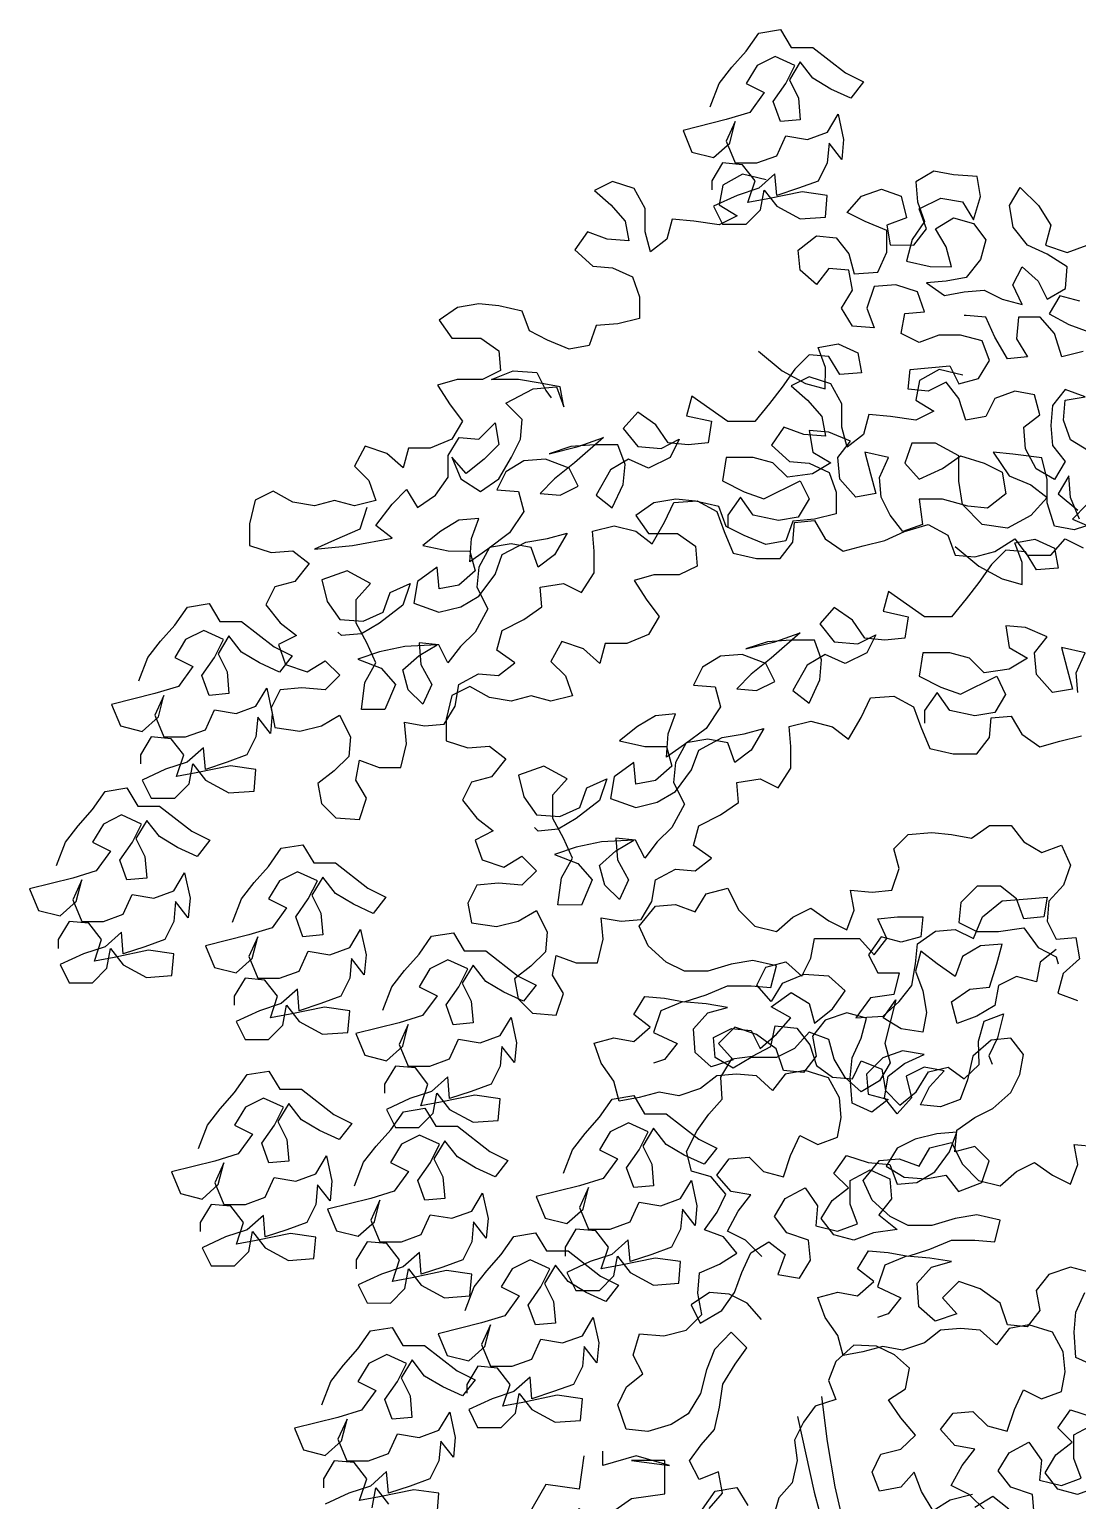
# Model space of a CAD drawing. Header units: millimetres. Extents: x 454 to 24074, y 929 to 15016.
# Drawn here: x 10976 to 11952, y 2300 to 3672 of the extents above; entities that cross this region are included whole.
import ezdxf

# ---------------------------------------------------------------- set-up
doc = ezdxf.new("R2010")
doc.units = ezdxf.units.MM
doc.layers.add('cadblocksdwg.com', color=255, linetype='Continuous')

# ---------------------------------------------------------------- blocks, each defined once
blk = doc.blocks.new('Trees side 015_cad-block.com')
at = {"color": 0}
for points in [[(-450.5, 5209.6), (-434, 5252.4), (-410.9, 5282), (-384.5, 5311.7), (-361.4, 5344.6), (-321.8, 5351.2), (-302.1, 5318.2), (-262.6, 5318.2), (-203.3, 5272), (-170.4, 5255.5), (-193.5, 5225.8), (-229.7, 5242.3), (-262.6, 5262.1), (-285.7, 5291.8), (-305.5, 5258.9), (-289, 5225.9), (-285.7, 5186.4), (-322, 5183.1), (-335.1, 5219.4), (-312, 5252.3), (-295.5, 5285.2), (-331.8, 5301.7), (-364.7, 5285.3), (-384.5, 5252.4), (-351.6, 5235.9), (-378, 5199.6), (-420.8, 5186.5), (-499.9, 5166.8), (-483.5, 5127.3), (-444, 5117.3), (-414.3, 5143.7), (-404.4, 5183.2), (-420.9, 5147), (-404.4, 5107.4), (-364.9, 5107.4), (-328.6, 5120.5), (-312.1, 5156.7), (-272.6, 5150.1), (-236.3, 5163.3), (-216.5, 5196.2), (-206.7, 5150.1), (-210, 5113.8), (-233.1, 5143.5), (-236.4, 5107.3), (-252.9, 5074.3), (-289.2, 5061.2), (-328.7, 5048), (-332, 5087.6), (-361.6, 5061.2), (-401.2, 5048.1), (-444.1, 5028.4), (-427.6, 4995.4), (-384.8, 4995.4), (-358.4, 5021.7), (-351.8, 5057.9), (-328.7, 5028.3), (-285.9, 5005.2), (-239.8, 5008.4), (-236.5, 5047.9), (-282.6, 5054.6), (-345.2, 5041.5), (-381.4, 5034.9), (-368.2, 5074.4), (-391.3, 5104.1), (-427.5, 5107.4), (-447.3, 5074.5), (-447.3, 5058)], [(-348.3, 5076.8), (-391.2, 5086.7), (-427.4, 5067), (-434.1, 5030.7), (-401.1, 5010.9), (-434.1, 4994.5), (-480.2, 5001.1), (-519.7, 5004.5), (-529.7, 4968.2), (-559.3, 4945.2), (-569.2, 4981.4), (-569.2, 5024.3), (-588.9, 5060.5), (-628.4, 5073.7), (-661.4, 5057.3), (-631.8, 5030.9), (-605.4, 5001.2), (-598.9, 4965), (-638.4, 4968.3), (-674.6, 4981.5), (-697.7, 4948.6), (-664.8, 4918.9), (-628.6, 4915.6), (-592.3, 4899.1), (-579.2, 4862.8), (-579.2, 4823.3), (-618.8, 4813.4), (-658.3, 4810.2), (-671.5, 4773.9), (-707.8, 4767.4), (-747.3, 4783.9), (-780.2, 4800.4), (-793.4, 4836.7), (-836.2, 4846.6), (-872.5, 4849.9), (-912, 4843.4), (-945, 4820.3), (-921.9, 4787.4), (-869.2, 4787.3), (-836.3, 4764.2), (-833, 4728), (-866, 4711.5), (-912.1, 4711.6), (-948.4, 4701.7), (-925.3, 4665.4), (-902.3, 4635.8), (-922.1, 4602.8), (-961.7, 4586.4), (-1001.2, 4586.4), (-1011.1, 4550.2), (-1040.7, 4576.6), (-1080.3, 4589.8), (-1100.1, 4553.6), (-1073.7, 4527.2), (-1060.6, 4490.9), (-1100.1, 4481.1), (-1136.4, 4491), (-1172.6, 4481.2), (-1212.2, 4487.8), (-1248.4, 4507.6), (-1281.4, 4491.1), (-1291.3, 4448.3), (-1291.3, 4408.8), (-1251.8, 4395.6), (-1212.2, 4398.8), (-1182.6, 4375.7), (-1209, 4342.8), (-1245.3, 4332.9), (-1261.8, 4300), (-1235.4, 4267), (-1205.8, 4243.9), (-1238.8, 4227.5), (-1225.6, 4191.2), (-1186.1, 4178), (-1153.1, 4197.8), (-1126.8, 4171.4), (-1153.2, 4145), (-1196, 4148.4), (-1235.5, 4145.1), (-1252, 4112.2), (-1245.5, 4075.9), (-1199.4, 4069.3), (-1159.8, 4079.2), (-1126.9, 4098.9), (-1107.1, 4059.3), (-1110.4, 4023.1), (-1136.8, 3996.8), (-1166.5, 3973.7), (-1159.9, 3937.5), (-1133.6, 3911.1), (-1090.8, 3907.8), (-1077.6, 3947.3), (-1097.3, 3980.2), (-1090.7, 4016.5), (-1054.5, 4003.3), (-1014.9, 4003.2), (-1005, 4046.1), (-1008.2, 4085.6), (-972, 4079), (-935.8, 4082.2), (-916, 4115.2), (-909.3, 4154.7), (-873.1, 4174.4), (-836.8, 4171.1), (-807.2, 4194.2), (-840.1, 4217.2), (-830.2, 4253.5), (-790.6, 4273.2), (-757.6, 4296.3), (-760.9, 4332.5), (-718.1, 4339.1), (-685.1, 4322.5), (-662, 4358.8), (-662, 4398.3), (-665.2, 4434.6), (-625.7, 4444.4), (-586.2, 4434.5), (-556.5, 4411.4), (-533.4, 4450.9), (-516.9, 4487.1), (-474.1, 4490.4), (-437.9, 4470.6), (-424.7, 4434.3), (-408.3, 4394.8), (-365.5, 4384.9), (-322.6, 4384.8), (-299.5, 4414.5), (-296.2, 4450.7), (-259.9, 4454), (-240.2, 4421), (-207.3, 4397.9), (-171, 4407.7), (-131.5, 4417.6), (-95.2, 4434), (-52.4, 4447.2), (-16.1, 4427.4), (-3, 4391.1), (33.2, 4387.8), (69.5, 4397.6), (105.8, 4420.7), (128.8, 4391), (171.6, 4391), (198, 4420.6), (231, 4404.1)], [(237.6, 4483.2), (211.2, 4456.8), (257.3, 4437)], [(224.4, 4456.8), (208, 4496.4), (204.7, 4535.9), (184.9, 4503), (221.1, 4473.3)], [(254.1, 4450.2), (214.5, 4437), (178.3, 4443.7), (165.1, 4486.5), (165.2, 4529.4), (155.3, 4568.9), (102.6, 4575.5), (66.4, 4578.9), (96, 4536), (135.5, 4519.5), (165.1, 4496.4), (135.5, 4463.5), (92.6, 4440.5), (46.5, 4447.1), (10.3, 4483.4), (3.7, 4526.2), (3.8, 4572.3), (-39.1, 4595.4), (-81.9, 4595.5), (-95.1, 4559.2), (-68.8, 4529.6), (-25.9, 4549.3), (7.1, 4572.3), (49.9, 4559.1), (82.8, 4542.6), (89.4, 4503.1), (56.4, 4476.7), (20.1, 4480.1), (-26, 4493.3), (-68.8, 4493.3), (-62.3, 4447.2), (-98.5, 4434), (-121.6, 4463.7), (-138, 4496.7), (-141.3, 4532.9), (-124.7, 4569.2), (-167.6, 4579.1), (-157.7, 4539.5), (-147.9, 4503.3), (-184.1, 4496.7), (-213.7, 4529.7), (-217, 4569.2), (-193.9, 4598.9), (-233.4, 4615.4), (-269.7, 4618.7), (-263.1, 4579.2), (-230.2, 4559.4), (-263.2, 4539.6), (-309.3, 4533.1), (-335.6, 4559.5), (-371.9, 4569.4), (-421.3, 4569.4), (-427.9, 4526.6), (-388.4, 4506.8), (-352.2, 4493.6), (-286.2, 4526.5), (-269.8, 4493.5), (-289.6, 4460.6), (-325.8, 4454), (-372, 4463.9), (-395, 4496.9), (-418.1, 4464), (-418.1, 4440.9)], [(240.8, 4581.5), (207.9, 4601.3), (194.7, 4637.6), (198.1, 4673.8), (234.3, 4680.4), (198.1, 4693.6), (175, 4664), (171.7, 4627.7), (174.9, 4591.5), (198, 4561.8), (178.2, 4528.9), (145.2, 4548.7), (125.5, 4584.9), (122.2, 4624.5), (151.9, 4647.5), (142.1, 4683.8), (105.8, 4690.4), (69.6, 4677.2), (53.1, 4644.3), (16.8, 4637.7), (3.7, 4677.3), (-19.4, 4707), (-52.3, 4690.5), (-88.6, 4693.9), (-85.2, 4730.1), (-12.7, 4736.6), (3.7, 4703.7), (39.9, 4713.5), (59.7, 4746.4), (46.6, 4782.7), (7.1, 4792.6), (-32.5, 4792.7), (-68.7, 4779.5), (-101.7, 4796), (-95, 4832.2), (-58.8, 4835.5), (-71.9, 4871.8), (-111.5, 4885), (-151, 4881.7), (-164.2, 4842.2), (-151.1, 4805.9), (-190.6, 4809.3), (-210.4, 4842.2), (-190.6, 4875.2), (-197.1, 4911.4), (-233.3, 4914.8), (-256.4, 4885.1), (-286.1, 4911.5), (-289.3, 4947.8), (-256.4, 4974.1), (-220.1, 4970.8), (-197.1, 4941.1), (-187.2, 4904.8), (-144.4, 4908.1), (-127.9, 4944.3), (-127.8, 4983.8), (-167.4, 5000.4), (-200.3, 5016.9), (-173.9, 5046.5), (-137.7, 5059.6), (-101.4, 5046.4), (-91.6, 5006.9), (-127.8, 4993.7), (-121.3, 4957.5), (-78.4, 4957.4), (-55.4, 4987.1), (-68.5, 5023.3), (-28.9, 5043.1), (10.6, 5036.4), (30.3, 5003.5), (43.5, 5046.3), (37, 5082.5), (-5.8, 5085.9), (-42.1, 5092.5), (-75, 5072.8), (-71.8, 5036.5), (-58.6, 5000.3), (-81.7, 4967.3), (-91.7, 4927.8), (-48.8, 4917.9), (-9.3, 4917.8), (-19.1, 4954.1), (-38.9, 4987.1), (-5.9, 5006.8), (30.3, 4996.9), (53.4, 4967.2), (43.4, 4931), (17.1, 4898), (-19.2, 4891.5), (-55.4, 4888.2), (-22.5, 4865.1), (13.7, 4871.7), (50, 4875), (82.9, 4858.4), (119.2, 4848.5), (102.7, 4884.8), (119.2, 4917.7), (148.8, 4891.3), (165.3, 4858.4), (198.3, 4878.1), (201.6, 4917.6), (165.4, 4940.7), (129.1, 4957.3), (102.8, 4990.2), (96.3, 5029.8), (116.1, 5062.7), (149, 5029.7), (172, 4993.5), (162.1, 4957.2), (201.6, 4944), (237.9, 4957.2)], [(224.6, 4855), (188.4, 4864.9), (168.6, 4832), (204.8, 4812.2), (241, 4799)], [(231.1, 4762.8), (191.6, 4752.9), (178.4, 4795.8), (152.1, 4825.4), (112.5, 4825.5), (109.2, 4785.9), (128.9, 4753), (92.7, 4749.7), (69.7, 4789.3), (53.2, 4825.5), (17, 4828.9), (13.7, 4828.9)], [(-361.8, 4763.8), (-319, 4727.5), (-276.2, 4704.4), (-240, 4694.5), (-239.9, 4734), (-253.1, 4770.3), (-216.8, 4776.8), (-180.6, 4760.3), (-174, 4724.1), (-213.6, 4720.8), (-233.3, 4753.8), (-269.6, 4757.1), (-295.9, 4730.8), (-319, 4697.8), (-342.1, 4668.2), (-368.5, 4635.3), (-417.9, 4635.3), (-483.8, 4681.5), (-493.7, 4645.3), (-447.6, 4635.4), (-454.2, 4595.8), (-490.5, 4592.6), (-526.7, 4595.9), (-549.7, 4628.9), (-582.7, 4651.9), (-609.1, 4622.3), (-582.7, 4589.3), (-539.9, 4586), (-506.9, 4602.5), (-523.4, 4569.5), (-563, 4549.8), (-599.2, 4566.3), (-632.2, 4546.6), (-658.6, 4500.5), (-629, 4477.4), (-609.2, 4520.2), (-605.8, 4556.4), (-619, 4592.7), (-661.8, 4592.7), (-704.6, 4589.5), (-744.2, 4576.3), (-691.5, 4589.4), (-645.3, 4605.9), (-698.1, 4559.8), (-734.4, 4530.2), (-760.7, 4503.8), (-724.5, 4500.5), (-691.5, 4517), (-708, 4549.9), (-750.8, 4566.4), (-790.3, 4563.2), (-823.3, 4543.4), (-839.8, 4510.5), (-800.3, 4507.2), (-790.4, 4470.9), (-816.8, 4431.4), (-856.4, 4401.8), (-889.4, 4378.7), (-886, 4421.6), (-872.8, 4457.8), (-909.1, 4454.6), (-942, 4434.8), (-975, 4408.5), (-928.9, 4398.6), (-889.3, 4398.5), (-879.5, 4362.3), (-909.2, 4335.9), (-945.4, 4329.4), (-948.7, 4368.9), (-984.9, 4342.6), (-991.6, 4303.1), (-945.5, 4286.5), (-905.9, 4296.4), (-872.9, 4316.1), (-843.2, 4355.6), (-830, 4391.9), (-787.2, 4414.9), (-747.6, 4421.5), (-711.4, 4431.3), (-734.5, 4391.8), (-764.2, 4368.7), (-777.3, 4405), (-813.5, 4411.6), (-853.1, 4405.1), (-872.9, 4368.8), (-876.2, 4332.6), (-856.5, 4293), (-879.6, 4250.2), (-906, 4223.9), (-929.1, 4194.3), (-945.5, 4227.2), (-981.8, 4230.6), (-978.5, 4191), (-958.8, 4154.8), (-975.3, 4118.5), (-1001.6, 4144.9), (-1011.5, 4181.2), (-981.8, 4207.5), (-948.8, 4227.2), (-1008.1, 4224), (-1054.3, 4214.1), (-1093.8, 4201), (-1051, 4184.5), (-1024.7, 4154.8), (-1044.5, 4108.7), (-1087.3, 4108.7), (-1080.7, 4158.2), (-1060.9, 4194.4), (-1077.3, 4230.6), (-1097, 4266.9), (-1097, 4309.7), (-1070.6, 4339.4), (-1113.4, 4362.5), (-1159.6, 4346), (-1149.7, 4306.5), (-1126.7, 4273.5), (-1083.9, 4270.2), (-1047.6, 4286.6), (-1034.4, 4322.9), (-998.1, 4339.3), (-1011.3, 4299.8), (-1054.2, 4266.9), (-1087.2, 4247.1), (-1123.4, 4243.9), (-1130, 4250.5)], [(10.8, 4719.9), (-32, 4729.9), (-68.3, 4710.1), (-74.9, 4673.9), (-42, 4654.1), (-75, 4637.6), (-121.1, 4644.3), (-160.6, 4647.6), (-170.5, 4611.4), (-200.2, 4588.3), (-210.1, 4624.6), (-210, 4667.4), (-229.8, 4703.7), (-269.3, 4716.9), (-302.3, 4700.4), (-272.6, 4674.1), (-246.3, 4644.4), (-239.7, 4608.1), (-279.3, 4611.5), (-315.5, 4624.7), (-338.6, 4591.7), (-305.7, 4562.1), (-269.4, 4558.7), (-233.2, 4542.2), (-220.1, 4506), (-220.1, 4466.4), (-259.7, 4456.6), (-299.2, 4453.3), (-312.4, 4417.1), (-348.7, 4410.5), (-388.2, 4427), (-421.1, 4443.5), (-434.3, 4479.8), (-477.1, 4489.7), (-513.3, 4493.1), (-552.9, 4486.5), (-585.8, 4463.5), (-562.8, 4430.5), (-510.1, 4430.4), (-477.2, 4407.4), (-473.9, 4371.1), (-506.9, 4354.7), (-553, 4354.7), (-589.3, 4344.9), (-566.2, 4308.6), (-543.2, 4278.9), (-563, 4246), (-602.5, 4229.5), (-642.1, 4229.6), (-652, 4193.3), (-681.6, 4219.7), (-721.2, 4232.9), (-741, 4196.7), (-714.6, 4170.3), (-701.5, 4134.1), (-741, 4124.2), (-777.3, 4134.1), (-813.5, 4124.3), (-853, 4130.9), (-889.3, 4150.7), (-922.2, 4134.3), (-932.2, 4091.5), (-932.2, 4051.9), (-892.7, 4038.7), (-853.1, 4042), (-823.5, 4018.9), (-849.9, 3985.9), (-886.1, 3976.1), (-902.6, 3943.2), (-876.3, 3910.2), (-846.7, 3887.1), (-879.6, 3870.6), (-866.5, 3834.4), (-827, 3821.2), (-794, 3840.9), (-767.7, 3814.5), (-794, 3788.2), (-836.9, 3791.5), (-876.4, 3788.3), (-892.9, 3755.3), (-886.4, 3719.1), (-840.2, 3712.4), (-800.7, 3722.3), (-767.7, 3742), (-748, 3702.5), (-751.3, 3666.2), (-777.7, 3639.9), (-807.4, 3616.9), (-800.8, 3580.6), (-774.5, 3554.2), (-731.7, 3550.9), (-718.4, 3590.4), (-738.2, 3623.4), (-731.6, 3659.6), (-695.3, 3646.4), (-655.8, 3646.4), (-645.9, 3689.2), (-649.1, 3728.7), (-612.9, 3722.1), (-576.6, 3725.4), (-556.8, 3758.3), (-550.2, 3797.9), (-513.9, 3817.6), (-477.7, 3814.3), (-448, 3837.3), (-481, 3860.4), (-471, 3896.6), (-431.5, 3916.4), (-398.5, 3939.4), (-401.8, 3975.6), (-358.9, 3982.2), (-326, 3965.7), (-302.9, 4001.9), (-302.9, 4041.5), (-306.1, 4077.7), (-266.6, 4087.5), (-227, 4077.6), (-197.4, 4054.5), (-174.3, 4094.1), (-157.8, 4130.3), (-115, 4133.5), (-78.7, 4113.7), (-65.6, 4077.5), (-49.2, 4037.9), (-6.3, 4028), (36.5, 4028), (59.6, 4057.6), (62.9, 4093.8), (99.2, 4097.1), (118.9, 4064.1), (151.8, 4041), (188.1, 4050.9), (227.6, 4060.7)], [(221.1, 4139.8), (217.9, 4176.1), (234.4, 4212.3), (191.5, 4222.2), (201.4, 4182.7), (211.2, 4146.4), (175, 4139.9), (145.4, 4172.8), (142.1, 4212.4), (165.2, 4242), (125.7, 4258.5), (89.4, 4261.9), (96, 4222.3), (128.9, 4202.5), (96, 4182.8), (49.8, 4176.2), (23.5, 4202.6), (-12.8, 4212.5), (-62.2, 4212.6), (-68.8, 4169.7), (-29.3, 4149.9), (6.9, 4136.7), (72.9, 4169.6), (89.3, 4136.6), (69.5, 4103.7), (33.3, 4097.2), (-12.8, 4107.1), (-35.9, 4140.1), (-59, 4107.1), (-59, 4084.1)], [(-1077.1, 4477.8), (-1090.3, 4438.2), (-1136.4, 4418.5), (-1172.7, 4402.1), (-1103.5, 4408.6), (-1031, 4421.7), (-1060.6, 4444.8), (-1030.9, 4484.3), (-1004.6, 4510.7), (-984.8, 4477.7), (-951.9, 4500.7), (-928.8, 4533.6), (-928.7, 4573.2), (-908.9, 4606.1), (-872.7, 4602.8), (-843, 4632.4), (-836.4, 4592.9), (-862.8, 4566.5), (-895.8, 4540.2), (-922.1, 4569.9), (-905.7, 4530.3), (-869.5, 4507.2), (-836.5, 4530.3), (-813.4, 4569.8), (-796.9, 4602.7), (-793.6, 4639), (-823.2, 4668.6), (-773.7, 4695), (-730.9, 4698.2), (-717.8, 4662), (-724.3, 4698.2), (-760.6, 4704.8), (-800.1, 4711.5), (-849.5, 4711.5), (-810, 4727.9), (-767.1, 4724.6), (-750.7, 4691.6), (-740.8, 4678.5)], [(-2.7, 4406.9), (40.1, 4370.6), (82.9, 4347.5), (119.2, 4337.6), (119.2, 4377.2), (106.1, 4413.4), (142.3, 4420), (178.5, 4403.5), (185.1, 4367.2), (145.5, 4364), (125.8, 4396.9), (89.6, 4400.2), (63.2, 4373.9), (40.1, 4341), (17, 4311.3), (-9.4, 4278.4), (-58.8, 4278.5), (-124.7, 4324.7), (-134.6, 4288.4), (-88.5, 4278.5), (-95.1, 4239), (-131.4, 4235.7), (-167.6, 4239), (-190.6, 4272), (-223.6, 4295.1), (-249.9, 4265.5), (-223.6, 4232.5), (-180.8, 4229.2), (-147.8, 4245.6), (-164.3, 4212.7), (-203.9, 4192.9), (-240.1, 4209.4), (-273.1, 4189.7), (-299.5, 4143.6), (-269.8, 4120.5), (-250, 4163.3), (-246.7, 4199.6), (-259.9, 4235.8), (-302.7, 4235.9), (-345.5, 4232.6), (-385.1, 4219.5), (-332.3, 4232.6), (-286.2, 4249), (-339, 4202.9), (-375.2, 4173.3), (-401.6, 4147), (-365.4, 4143.7), (-332.4, 4160.1), (-348.9, 4193.1), (-391.7, 4209.6), (-431.2, 4206.3), (-464.2, 4186.6), (-480.7, 4153.6), (-441.2, 4150.3), (-431.3, 4114.1), (-457.7, 4074.5), (-497.3, 4044.9), (-530.2, 4021.9), (-526.9, 4064.7), (-513.7, 4101), (-549.9, 4097.7), (-582.9, 4078), (-615.9, 4051.6), (-569.8, 4041.7), (-530.2, 4041.7), (-520.4, 4005.4), (-550, 3979.1), (-586.3, 3972.5), (-589.6, 4012.1), (-625.8, 3985.7), (-632.5, 3946.2), (-586.3, 3929.7), (-546.8, 3939.5), (-513.8, 3959.3), (-484.1, 3998.8), (-470.9, 4035), (-428.1, 4058), (-388.5, 4064.6), (-352.3, 4074.4), (-375.4, 4034.9), (-405, 4011.9), (-418.2, 4048.1), (-454.4, 4054.8), (-494, 4048.2), (-513.8, 4012), (-517.1, 3975.7), (-497.4, 3936.2), (-520.5, 3893.4), (-546.9, 3867), (-569.9, 3837.4), (-586.4, 3870.4), (-622.6, 3873.7), (-619.4, 3834.2), (-599.6, 3797.9), (-616.1, 3761.7), (-642.5, 3788.1), (-652.3, 3824.3), (-622.7, 3850.6), (-589.7, 3870.4), (-649, 3867.1), (-695.1, 3857.3), (-734.7, 3844.1), (-691.9, 3827.6), (-665.5, 3798), (-685.3, 3751.8), (-728.2, 3751.9), (-721.5, 3801.3), (-701.7, 3837.5), (-718.2, 3873.8), (-737.9, 3910.1), (-737.9, 3952.9), (-711.5, 3982.5), (-754.3, 4005.6), (-800.5, 3989.2), (-790.6, 3949.6), (-767.6, 3916.7), (-724.7, 3913.3), (-688.5, 3929.8), (-675.3, 3966), (-639, 3982.5), (-652.2, 3942.9), (-695.1, 3910), (-728.1, 3890.3), (-764.3, 3887), (-770.9, 3893.6)], [(-1493.9, 4161.2), (-1477.4, 4204), (-1454.3, 4233.7), (-1428, 4263.3), (-1404.9, 4296.2), (-1365.3, 4302.8), (-1345.6, 4269.8), (-1306, 4269.8), (-1246.8, 4223.6), (-1213.8, 4207.1), (-1236.9, 4177.4), (-1273.2, 4194), (-1306.1, 4213.8), (-1329.1, 4243.4), (-1348.9, 4210.5), (-1332.5, 4177.5), (-1329.2, 4138), (-1365.5, 4134.7), (-1378.6, 4171), (-1355.5, 4203.9), (-1339, 4236.8), (-1375.2, 4253.4), (-1408.2, 4236.9), (-1428, 4204), (-1395.1, 4187.5), (-1421.5, 4151.3), (-1464.3, 4138.1), (-1543.4, 4118.4), (-1527, 4078.9), (-1487.4, 4068.9), (-1457.8, 4095.3), (-1447.8, 4134.8), (-1464.3, 4098.6), (-1447.9, 4059), (-1408.4, 4059), (-1372.1, 4072.1), (-1355.6, 4108.4), (-1316.1, 4101.7), (-1279.8, 4114.9), (-1260, 4147.8), (-1250.2, 4101.7), (-1253.5, 4065.4), (-1276.5, 4095.1), (-1279.9, 4058.9), (-1296.4, 4025.9), (-1332.6, 4012.8), (-1372.2, 3999.6), (-1375.4, 4039.2), (-1405.1, 4012.9), (-1444.7, 3999.7), (-1487.5, 3980), (-1471.1, 3947), (-1428.2, 3947), (-1401.9, 3973.3), (-1395.2, 4009.5), (-1372.2, 3979.9), (-1329.4, 3956.8), (-1283.3, 3960), (-1279.9, 3999.6), (-1326, 4006.2), (-1388.7, 3993.1), (-1424.9, 3986.5), (-1411.7, 4026), (-1434.7, 4055.7), (-1471, 4059), (-1490.8, 4026.1), (-1490.8, 4009.6)], [(-1644, 3824.1), (-1627.4, 3866.9), (-1604.4, 3896.6), (-1578, 3926.2), (-1554.9, 3959.1), (-1515.3, 3965.7), (-1495.6, 3932.7), (-1456, 3932.7), (-1396.8, 3886.5), (-1363.8, 3870), (-1386.9, 3840.3), (-1423.2, 3856.9), (-1456.1, 3876.7), (-1479.1, 3906.3), (-1498.9, 3873.4), (-1482.5, 3840.4), (-1479.2, 3800.9), (-1515.5, 3797.6), (-1528.6, 3833.9), (-1505.5, 3866.8), (-1489, 3899.7), (-1525.3, 3916.3), (-1558.2, 3899.8), (-1578, 3866.9), (-1545.1, 3850.4), (-1571.5, 3814.2), (-1614.3, 3801), (-1693.4, 3781.3), (-1677, 3741.8), (-1637.5, 3731.8), (-1607.8, 3758.2), (-1597.9, 3797.7), (-1614.4, 3761.5), (-1597.9, 3721.9), (-1558.4, 3721.9), (-1522.1, 3735), (-1505.6, 3771.3), (-1466.1, 3764.6), (-1429.8, 3777.8), (-1410, 3810.7), (-1400.2, 3764.6), (-1403.5, 3728.3), (-1426.6, 3758), (-1429.9, 3721.8), (-1446.4, 3688.8), (-1482.6, 3675.7), (-1522.2, 3662.5), (-1525.5, 3702.1), (-1555.1, 3675.7), (-1594.7, 3662.6), (-1637.5, 3642.9), (-1621.1, 3609.9), (-1578.3, 3609.9), (-1551.9, 3636.2), (-1545.3, 3672.4), (-1522.2, 3642.8), (-1479.4, 3619.7), (-1433.3, 3622.9), (-1429.9, 3662.5), (-1476.1, 3669.1), (-1538.7, 3656), (-1574.9, 3649.4), (-1561.7, 3688.9), (-1584.7, 3718.6), (-1621, 3721.9), (-1640.8, 3689), (-1640.8, 3672.5)], [(-356.2, 3110.1), (-385.8, 3139.8), (-418.8, 3156.3), (-399, 3192.5), (-375.9, 3222.2), (-412.1, 3228.8), (-438.4, 3258.5), (-415.4, 3288.1), (-379.1, 3291.4), (-352.8, 3265), (-316.5, 3255.1), (-303.3, 3294.6), (-286.8, 3330.8), (-253.9, 3314.3), (-217.6, 3327.5), (-211, 3363.7), (-214.3, 3399.9), (-234, 3436.2), (-276.8, 3449.4), (-313.1, 3442.9), (-336.2, 3413.2), (-365.8, 3439.6), (-402, 3443), (-438.3, 3439.7), (-468, 3416.7), (-507.5, 3403.5), (-543.7, 3410.1), (-580, 3400.3), (-616.3, 3393.7), (-626.1, 3430), (-649.1, 3463), (-662.3, 3499.2), (-626, 3509.1), (-589.8, 3502.4), (-560.1, 3528.8), (-589.7, 3551.9), (-569.9, 3584.8), (-533.7, 3581.5), (-497.5, 3574.8), (-457.9, 3588), (-418.4, 3604.4), (-375.5, 3604.4), (-339.3, 3601.1), (-329.4, 3640.6), (-372.2, 3650.5), (-411.7, 3644), (-454.6, 3630.8), (-497.4, 3630.9), (-530.4, 3647.4), (-563.3, 3677), (-579.7, 3713.3), (-550, 3749.5), (-513.8, 3752.8), (-477.5, 3739.6), (-457.7, 3772.5), (-418.2, 3782.4), (-398.5, 3742.8), (-368.8, 3713.1), (-329.3, 3703.2), (-299.6, 3729.5), (-266.7, 3746), (-233.7, 3722.9), (-200.8, 3706.4), (-187.6, 3742.6), (-194.1, 3778.9), (-154.6, 3775.5), (-118.4, 3778.8), (-105.1, 3818.3), (-115, 3854.6), (-88.6, 3880.9), (-45.8, 3884.2), (-9.5, 3880.8), (26.7, 3874.2), (59.7, 3897.2), (99.2, 3897.2), (122.3, 3867.5), (155.2, 3847.7), (191.4, 3860.9), (207.9, 3824.6), (194.7, 3788.4), (168.3, 3758.8), (165, 3722.5), (181.4, 3689.5), (217.6, 3692.8), (224.2, 3653.3), (194.5, 3626.9), (184.6, 3590.7), (220.8, 3577.5)], [(-1322.6, 3720.3), (-1306.1, 3763.2), (-1283, 3792.8), (-1256.6, 3822.4), (-1233.5, 3855.4), (-1193.9, 3861.9), (-1174.2, 3828.9), (-1134.7, 3828.9), (-1075.4, 3782.7), (-1042.5, 3766.2), (-1065.6, 3736.6), (-1101.8, 3753.1), (-1134.7, 3772.9), (-1157.8, 3802.6), (-1177.6, 3769.6), (-1161.1, 3736.7), (-1157.9, 3697.1), (-1194.1, 3693.9), (-1207.2, 3730.1), (-1184.2, 3763), (-1167.6, 3796), (-1203.9, 3812.5), (-1236.8, 3796), (-1256.6, 3763.1), (-1223.7, 3746.6), (-1250.1, 3710.4), (-1292.9, 3697.2), (-1372, 3677.5), (-1355.6, 3638), (-1316.1, 3628.1), (-1286.4, 3654.4), (-1276.5, 3693.9), (-1293, 3657.7), (-1276.5, 3618.2), (-1237, 3618.1), (-1200.7, 3631.3), (-1184.2, 3667.5), (-1144.7, 3660.9), (-1108.4, 3674), (-1088.6, 3706.9), (-1078.8, 3660.8), (-1082.1, 3624.6), (-1105.2, 3654.2), (-1108.5, 3618), (-1125, 3585.1), (-1161.3, 3571.9), (-1200.8, 3558.8), (-1204.1, 3598.3), (-1233.7, 3572), (-1273.3, 3558.8), (-1316.2, 3539.1), (-1299.7, 3506.1), (-1256.9, 3506.1), (-1230.5, 3532.4), (-1223.9, 3568.7), (-1200.8, 3539), (-1158, 3515.9), (-1111.9, 3519.2), (-1108.6, 3558.7), (-1154.7, 3565.3), (-1217.3, 3552.2), (-1253.5, 3545.6), (-1240.3, 3585.2), (-1263.4, 3614.8), (-1299.6, 3618.2), (-1319.4, 3585.2), (-1319.4, 3568.8)], [(181.8, 3670.6), (152.1, 3647.6), (145.5, 3611.4), (109.3, 3621.3), (76.3, 3604.8), (69.7, 3568.6), (36.7, 3548.8), (0.5, 3535.7), (-9.4, 3575.2), (23.6, 3598.3), (59.8, 3601.5), (73.1, 3644.4), (83, 3680.6), (43.4, 3677.3), (10.5, 3657.6), (-2.7, 3621.4), (-35.7, 3644.5), (-65.3, 3667.6), (-75.2, 3631.3), (-62.1, 3595.1), (-55.5, 3555.5), (-62.1, 3519.3), (-101.7, 3525.9), (-134.6, 3545.7), (-111.5, 3578.6), (-131.4, 3499.6), (-121.5, 3463.3), (-141.3, 3430.4), (-174.3, 3410.7), (-203.9, 3437), (-223.6, 3470), (-233.5, 3506.3), (-269.7, 3519.5), (-296.1, 3489.8), (-329.1, 3473.4), (-375.2, 3473.4), (-408.2, 3453.7), (-441.1, 3473.5), (-444.4, 3509.7), (-411.4, 3526.2), (-375.2, 3522.9), (-358.7, 3489.9), (-329, 3516.2), (-302.7, 3545.9), (-338.9, 3565.7), (-302.6, 3592), (-269.7, 3572.2), (-259.8, 3535.9), (-226.9, 3562.3), (-203.8, 3595.2), (-233.4, 3621.6), (-279.5, 3624.9), (-319.1, 3608.5), (-338.9, 3575.6), (-365.2, 3605.2), (-348.7, 3638.2), (-312.4, 3648), (-282.8, 3621.6), (-266.3, 3654.6), (-259.7, 3690.8), (-177.3, 3690.7), (-151, 3661), (-127.9, 3690.7), (-144.3, 3726.9), (-108.1, 3730.2), (-61.9, 3730.2), (-65.3, 3693.9), (-101.5, 3684.1), (-137.8, 3694), (-160.9, 3661.1), (-144.4, 3628.1), (-104.9, 3628.1), (-114.8, 3588.5), (-157.6, 3582), (-184, 3545.8), (-134.6, 3549), (-104.9, 3575.3), (-81.8, 3605), (-75.2, 3644.5), (-71.9, 3680.7), (-38.9, 3703.8), (-2.7, 3707), (30.3, 3690.5), (46.8, 3730.1), (83.1, 3759.7), (129.2, 3762.9), (165.4, 3766.2), (158.8, 3730), (122.6, 3726.7), (109.4, 3763), (79.8, 3786), (37, 3786.1), (7.3, 3756.5), (3.9, 3720.2), (36.9, 3703.7), (76.4, 3703.7), (122.6, 3710.2), (148.9, 3674), (181.8, 3657.4), (185.1, 3644.3)], [(-1047.9, 3559.7), (-1031.4, 3602.5), (-1008.3, 3632.2), (-982, 3661.8), (-958.9, 3694.7), (-919.3, 3701.3), (-899.6, 3668.3), (-860, 3668.3), (-800.8, 3622.1), (-767.8, 3605.6), (-790.9, 3576), (-827.2, 3592.5), (-860.1, 3612.3), (-883.1, 3641.9), (-902.9, 3609), (-886.5, 3576), (-883.2, 3536.5), (-919.5, 3533.2), (-932.6, 3569.5), (-909.5, 3602.4), (-893, 3635.4), (-929.2, 3651.9), (-962.2, 3635.4), (-982, 3602.5), (-949.1, 3586), (-975.5, 3549.8), (-1018.3, 3536.6), (-1097.4, 3516.9), (-1081, 3477.4), (-1041.4, 3467.5), (-1011.8, 3493.8), (-1001.8, 3533.3), (-1018.3, 3497.1), (-1001.9, 3457.5), (-962.4, 3457.5), (-926.1, 3470.6), (-909.6, 3506.9), (-870.1, 3500.2), (-833.8, 3513.4), (-814, 3546.3), (-804.2, 3500.2), (-807.5, 3463.9), (-830.5, 3493.6), (-833.9, 3457.4), (-850.4, 3424.4), (-886.6, 3411.3), (-926.2, 3398.2), (-929.4, 3437.7), (-959.1, 3411.4), (-998.7, 3398.2), (-1041.5, 3378.5), (-1025.1, 3345.5), (-982.2, 3345.5), (-955.9, 3371.8), (-949.2, 3408.1), (-926.2, 3378.4), (-883.4, 3355.3), (-837.3, 3358.5), (-833.9, 3398.1), (-880, 3404.7), (-942.7, 3391.6), (-978.9, 3385), (-965.7, 3424.6), (-988.7, 3454.2), (-1025, 3457.6), (-1044.8, 3424.6), (-1044.8, 3408.1)], [(-356.3, 2994.8), (-382.6, 3024.5), (-415.6, 3041), (-451.8, 3044.3), (-484.8, 3021.3), (-468.4, 2988.3), (-428.8, 3011.3), (-405.7, 3044.3), (-392.5, 3080.5), (-376, 3116.7), (-343, 3136.5), (-313.4, 3113.4), (-326.6, 3077.1), (-287.1, 3070.5), (-267.3, 3103.4), (-270.5, 3139.7), (-310, 3152.9), (-333.1, 3182.6), (-313.3, 3215.5), (-277, 3235.3), (-254, 3202.3), (-257.3, 3166), (-217.8, 3156.1), (-181.5, 3169.3), (-194.7, 3205.5), (-194.6, 3248.4), (-158.4, 3268.1), (-122.1, 3251.6), (-118.9, 3215.3), (-142, 3185.7), (-109, 3159.3), (-151.9, 3152.8), (-188.1, 3139.6), (-224.4, 3149.5), (-247.4, 3179.2), (-227.6, 3212.1), (-197.9, 3235.2), (-224.3, 3261.6), (-201.2, 3294.5), (-161.7, 3281.3), (-122.1, 3278), (-109, 3241.7), (-72.7, 3245), (-39.8, 3264.7), (-13.4, 3300.9), (-0.1, 3337.1), (-36.4, 3333.9), (-75.9, 3324), (-108.9, 3307.6), (-128.7, 3274.7), (-95.8, 3254.9), (-56.2, 3251.5), (-20, 3258.1), (3.1, 3228.4), (45.9, 3244.8), (59.1, 3284.4), (32.8, 3310.8), (-3.5, 3300.9), (-0.1, 3340.4), (32.8, 3363.5), (65.8, 3379.9), (98.8, 3409.5), (115.3, 3442.5), (121.9, 3478.7), (98.9, 3508.4), (62.6, 3505.1), (29.6, 3475.5), (19.7, 3432.7), (6.5, 3396.5), (-29.8, 3383.3), (-66, 3386.6), (-49.5, 3419.6), (-23.1, 3449.2), (-59.3, 3455.8), (-92.3, 3439.4), (-82.5, 3399.8), (-108.8, 3370.2), (-131.9, 3399.9), (-125.3, 3439.4), (-95.6, 3462.4), (-59.3, 3478.9), (-98.9, 3485.5), (-135.1, 3472.4), (-164.8, 3442.7), (-161.5, 3406.5), (-125.3, 3396.6), (-155, 3373.5), (-191.2, 3390), (-194.5, 3436.2), (-191.1, 3472.4), (-174.6, 3508.6), (-164.7, 3544.9), (-200.9, 3554.8), (-240.5, 3541.7), (-263.6, 3512), (-257, 3475.8), (-280.1, 3446.1), (-316.4, 3449.5), (-329.5, 3489), (-365.7, 3515.4), (-405.3, 3528.6), (-434.9, 3499), (-408.6, 3469.3), (-448.2, 3456.2), (-477.8, 3482.6), (-481, 3525.4), (-454.7, 3555), (-418.4, 3564.9), (-457.9, 3571.5), (-500.8, 3574.8), (-540.3, 3558.4), (-553.5, 3518.9), (-510.7, 3499.1), (-533.8, 3469.4), (-553.6, 3462.9)], [(28.6, 2674.8), (-12.1, 2664.8), (-43.2, 2645.1), (-64.1, 2680.7), (-77.5, 2715.8), (-101.9, 2688.2), (-140.9, 2680.9), (-154.4, 2716), (-138.5, 2748.8), (-102.3, 2757.7), (-75.1, 2783.6), (-102.1, 2815.3), (-124.6, 2848.2), (-93.5, 2867.9), (-86.1, 2905.7), (-113.7, 2930.1), (-146.4, 2946), (-187.7, 2947.8), (-221.1, 2917.9), (-234.2, 2883.5), (-220.7, 2848.4), (-258.6, 2836.7), (-280.1, 2807.3), (-296.1, 2774.6), (-291.6, 2737.3), (-300.8, 2696.6), (-325.2, 2669), (-335.4, 2632.9)], [(-452.4, 2649.6), (-428, 2677.2), (-435.2, 2716.2), (-470.3, 2702.7), (-488.3, 2736.7), (-466.7, 2766), (-442.4, 2793.6), (-433.2, 2834.3), (-426.9, 2876.7), (-404.7, 2913.3), (-383.2, 2942.7), (-411.9, 2971.6), (-442.5, 2940), (-457.3, 2902.7), (-468.2, 2859.3), (-490.3, 2822.6), (-521.5, 2802.9), (-563.9, 2790), (-603.4, 2794.6), (-619.1, 2838.8), (-603.2, 2871.5), (-573.2, 2895.7), (-591.2, 2929.7), (-579.2, 2968.6), (-535.1, 2965.1), (-494.4, 2975.2), (-465.5, 3003.9), (-472.8, 3042.9), (-469.8, 3079.7), (-433.1, 3095.9), (-401.9, 3115.6), (-426.2, 3145.7), (-460.6, 3158.7), (-437.3, 3190.9), (-421.4, 3223.6), (-448.5, 3255.3), (-484.6, 3265.6), (-493.5, 3301.8), (-474.2, 3340.2), (-452.7, 3369.5), (-428.3, 3397.1), (-431, 3437.2), (-410.6, 3471.1), (-373.3, 3475.5), (-339.3, 3493.5), (-331.9, 3531.3), (-292.3, 3526.7), (-268.1, 3496.7), (-256.4, 3458.8), (-227, 3437.3), (-190.3, 3434.3), (-174.4, 3467.1), (-137.1, 3452.3), (-129.9, 3413.3), (-104, 3386.1), (-74, 3410.3), (-51.8, 3447), (-15.6, 3455.9), (13.7, 3434.4), (40.9, 3460.3), (39.9, 3503.2), (50.1, 3539.4), (85.2, 3552.8), (74.4, 3509.3), (58.4, 3476.6), (64.6, 3461.3)], [(-1384.7, 3307), (-1368.1, 3349.9), (-1345, 3379.5), (-1318.7, 3409.1), (-1295.6, 3442.1), (-1256, 3448.6), (-1236.3, 3415.6), (-1196.7, 3415.6), (-1137.5, 3369.4), (-1104.5, 3352.9), (-1127.6, 3323.3), (-1163.9, 3339.8), (-1196.8, 3359.6), (-1219.8, 3389.3), (-1239.6, 3356.3), (-1223.2, 3323.4), (-1219.9, 3283.8), (-1256.2, 3280.6), (-1269.3, 3316.8), (-1246.2, 3349.8), (-1229.7, 3382.7), (-1265.9, 3399.2), (-1298.9, 3382.7), (-1318.7, 3349.8), (-1285.8, 3333.3), (-1312.2, 3297.1), (-1355, 3284), (-1434.1, 3264.3), (-1417.7, 3224.7), (-1378.1, 3214.8), (-1348.5, 3241.1), (-1338.5, 3280.6), (-1355.1, 3244.4), (-1338.6, 3204.9), (-1299.1, 3204.8), (-1262.8, 3218), (-1246.3, 3254.2), (-1206.8, 3247.6), (-1170.5, 3260.7), (-1150.7, 3293.6), (-1140.9, 3247.5), (-1144.2, 3211.3), (-1167.2, 3240.9), (-1170.6, 3204.7), (-1187.1, 3171.8), (-1223.3, 3158.6), (-1262.9, 3145.5), (-1266.1, 3185), (-1295.8, 3158.7), (-1335.4, 3145.5), (-1378.2, 3125.8), (-1361.8, 3092.8), (-1318.9, 3092.8), (-1292.6, 3119.1), (-1285.9, 3155.4), (-1262.9, 3125.7), (-1220.1, 3102.6), (-1174, 3105.9), (-1170.6, 3145.4), (-1216.8, 3152), (-1279.4, 3138.9), (-1315.6, 3132.3), (-1302.4, 3171.9), (-1325.4, 3201.6), (-1361.7, 3204.9), (-1381.5, 3171.9), (-1381.5, 3155.5)], [(52.5, 2645.6), (22.9, 2675.3), (-10, 2691.8), (9.8, 2728), (32.9, 2757.7), (-3.4, 2764.3), (-29.7, 2794), (-6.6, 2823.6), (29.6, 2826.9), (56, 2800.5), (92.2, 2790.6), (105.4, 2830.1), (121.9, 2866.3), (154.9, 2849.8), (191.1, 2863), (197.7, 2899.2), (194.5, 2935.4), (174.7, 2971.7), (131.9, 2984.9), (95.7, 2978.4), (72.6, 2948.7), (43, 2975.1), (6.7, 2978.4), (-29.5, 2975.2), (-59.2, 2952.1), (-98.8, 2939), (-135, 2945.6), (-171.3, 2935.8), (-207.5, 2929.2), (-217.4, 2965.5), (-240.4, 2998.4), (-253.5, 3034.7), (-217.3, 3044.5), (-181, 3037.9), (-151.4, 3064.3), (-181, 3087.3), (-161.2, 3120.3), (-125, 3117), (-88.7, 3110.3), (-49.2, 3123.5), (-9.6, 3139.9), (33.2, 3139.9), (69.5, 3136.5), (79.4, 3176.1), (36.6, 3186), (-3, 3179.4), (-45.8, 3166.3), (-88.7, 3166.3), (-121.6, 3182.8), (-154.5, 3212.5), (-171, 3248.8), (-141.3, 3285), (-105, 3288.3), (-68.8, 3275.1), (-49, 3308), (-9.5, 3317.8), (10.3, 3278.3), (39.9, 3248.6), (79.4, 3238.7), (109.1, 3265), (142.1, 3281.5), (175, 3258.4), (207.9, 3241.9), (221.2, 3278.1), (214.6, 3314.3), (254.1, 3311)], [(-718.4, 3262.1), (-701.9, 3304.9), (-678.8, 3334.5), (-652.5, 3364.1), (-629.4, 3397.1), (-589.8, 3403.6), (-570.1, 3370.6), (-530.5, 3370.6), (-471.3, 3324.4), (-438.3, 3307.9), (-461.4, 3278.3), (-497.6, 3294.8), (-530.6, 3314.6), (-553.6, 3344.3), (-573.4, 3311.3), (-557, 3278.4), (-553.7, 3238.8), (-590, 3235.6), (-603.1, 3271.8), (-580, 3304.8), (-563.5, 3337.7), (-599.7, 3354.2), (-632.7, 3337.8), (-652.5, 3304.8), (-619.6, 3288.3), (-646, 3252.1), (-688.8, 3239), (-767.9, 3219.3), (-751.5, 3179.7), (-711.9, 3169.8), (-682.3, 3196.1), (-672.3, 3235.6), (-688.8, 3199.4), (-672.4, 3159.9), (-632.9, 3159.8), (-596.6, 3173), (-580.1, 3209.2), (-540.6, 3202.6), (-504.3, 3215.7), (-484.5, 3248.7), (-474.7, 3202.5), (-478, 3166.3), (-501, 3196), (-504.4, 3159.7), (-520.9, 3126.8), (-557.1, 3113.6), (-596.7, 3100.5), (-599.9, 3140), (-629.6, 3113.7), (-669.2, 3100.6), (-712, 3080.8), (-695.6, 3047.9), (-652.7, 3047.8), (-626.4, 3074.2), (-619.7, 3110.4), (-596.7, 3080.7), (-553.9, 3057.6), (-507.7, 3060.9), (-504.4, 3100.4), (-550.5, 3107), (-613.2, 3093.9), (-649.4, 3087.4), (-636.2, 3126.9), (-659.2, 3156.6), (-695.5, 3159.9), (-715.3, 3127), (-715.3, 3110.5)], [(-1099.7, 3239.1), (-1083.2, 3281.9), (-1060.1, 3311.5), (-1033.7, 3341.2), (-1010.6, 3374.1), (-971.1, 3380.6), (-951.4, 3347.7), (-911.8, 3347.6), (-852.6, 3301.4), (-819.6, 3284.9), (-842.7, 3255.3), (-878.9, 3271.8), (-911.9, 3291.6), (-934.9, 3321.3), (-954.7, 3288.4), (-938.3, 3255.4), (-935, 3215.9), (-971.3, 3212.6), (-984.4, 3248.9), (-961.3, 3281.8), (-944.8, 3314.7), (-981, 3331.2), (-1014, 3314.8), (-1033.8, 3281.8), (-1000.9, 3265.3), (-1027.3, 3229.1), (-1070.1, 3216), (-1149.2, 3196.3), (-1132.8, 3156.7), (-1093.2, 3146.8), (-1063.5, 3173.1), (-1053.6, 3212.7), (-1070.1, 3176.4), (-1053.7, 3136.9), (-1014.2, 3136.8), (-977.9, 3150), (-961.4, 3186.2), (-921.9, 3179.6), (-885.6, 3192.7), (-865.8, 3225.7), (-856, 3179.5), (-859.3, 3143.3), (-882.3, 3173), (-885.7, 3136.7), (-902.2, 3103.8), (-938.4, 3090.6), (-978, 3077.5), (-981.2, 3117), (-1010.9, 3090.7), (-1050.5, 3077.6), (-1093.3, 3057.8), (-1076.9, 3024.9), (-1034, 3024.8), (-1007.6, 3051.2), (-1001, 3087.4), (-978, 3057.7), (-935.2, 3034.6), (-889, 3037.9), (-885.7, 3077.4), (-931.8, 3084.1), (-994.4, 3070.9), (-1030.7, 3064.4), (-1017.5, 3103.9), (-1040.5, 3133.6), (-1076.8, 3136.9), (-1096.6, 3104), (-1096.6, 3087.5)], [(-897.7, 3011.4), (-881.2, 3054.3), (-858.1, 3083.9), (-831.7, 3113.5), (-808.6, 3146.5), (-769.1, 3153), (-749.3, 3120), (-709.8, 3120), (-650.5, 3073.8), (-617.6, 3057.3), (-640.7, 3027.7), (-676.9, 3044.2), (-709.9, 3064), (-732.9, 3093.7), (-752.7, 3060.7), (-736.3, 3027.8), (-733, 2988.2), (-769.2, 2985), (-782.4, 3021.2), (-759.3, 3054.2), (-742.8, 3087.1), (-779, 3103.6), (-812, 3087.2), (-831.8, 3054.2), (-798.8, 3037.7), (-825.2, 3001.5), (-868.1, 2988.4), (-947.2, 2968.7), (-930.7, 2929.1), (-891.2, 2919.2), (-861.5, 2945.5), (-851.6, 2985), (-868.1, 2948.8), (-851.7, 2909.3), (-812.1, 2909.2), (-775.9, 2922.4), (-759.4, 2958.6), (-719.8, 2952), (-683.6, 2965.1), (-663.8, 2998.1), (-653.9, 2951.9), (-657.3, 2915.7), (-680.3, 2945.3), (-683.6, 2909.1), (-700.1, 2876.2), (-736.4, 2863), (-776, 2849.9), (-779.2, 2889.4), (-808.9, 2863.1), (-848.4, 2849.9), (-891.3, 2830.2), (-874.9, 2797.3), (-832, 2797.2), (-805.6, 2823.5), (-799, 2859.8), (-776, 2830.1), (-733.2, 2807), (-687, 2810.3), (-683.7, 2849.8), (-729.8, 2856.4), (-792.4, 2843.3), (-828.7, 2836.7), (-815.5, 2876.3), (-838.5, 2906), (-874.7, 2909.3), (-894.5, 2876.3), (-894.6, 2859.9)], [(32.8, 2652.2), (65.7, 2672), (95.4, 2648.9)], [(141.5, 2638.9), (138.2, 2675.2), (98.7, 2688.4), (75.7, 2718.1), (95.5, 2751), (131.7, 2770.7), (154.8, 2737.8), (151.4, 2701.5), (191, 2691.6), (227.2, 2704.8), (214.1, 2741), (214.1, 2783.9), (250.4, 2803.6)], [(256.9, 2688.3), (220.6, 2675.1), (184.4, 2685), (161.3, 2714.7), (181.1, 2747.6), (210.8, 2770.7), (184.5, 2797.1), (207.6, 2830), (247.1, 2816.8)], [(253.8, 2909), (217.5, 2925.5), (214.3, 2971.7), (217.6, 3007.9), (234.1, 3044.1)], [(244, 3080.4), (207.8, 3090.3), (168.3, 3077.1), (145.2, 3047.5), (151.7, 3011.3), (128.6, 2981.6), (92.4, 2985), (79.2, 3024.5), (43, 3050.9), (3.5, 3064.1), (-26.2, 3034.5), (0.1, 3004.8), (-39.4, 2991.7), (-69, 3018.1), (-72.3, 3060.9), (-45.9, 3090.5), (-9.7, 3100.4), (-49.2, 3107), (-92, 3110.3), (-131.6, 3093.9), (-144.8, 3054.4), (-102, 3034.6), (-125.1, 3004.9), (-144.8, 2998.4)], [(-1159.6, 2838.8), (-1143.1, 2881.7), (-1120, 2911.3), (-1093.6, 2940.9), (-1070.5, 2973.9), (-1031, 2980.4), (-1011.3, 2947.4), (-971.7, 2947.4), (-912.4, 2901.2), (-879.5, 2884.7), (-902.6, 2855.1), (-938.8, 2871.6), (-971.8, 2891.4), (-994.8, 2921.1), (-1014.6, 2888.1), (-998.2, 2855.2), (-994.9, 2815.6), (-1031.1, 2812.4), (-1044.3, 2848.6), (-1021.2, 2881.6), (-1004.7, 2914.5), (-1040.9, 2931), (-1073.9, 2914.6), (-1093.7, 2881.6), (-1060.8, 2865.1), (-1087.1, 2828.9), (-1130, 2815.8), (-1209.1, 2796.1), (-1192.7, 2756.5), (-1153.1, 2746.6), (-1123.4, 2772.9), (-1113.5, 2812.4), (-1130, 2776.2), (-1113.6, 2736.7), (-1074.1, 2736.6), (-1037.8, 2749.8), (-1021.3, 2786), (-981.8, 2779.4), (-945.5, 2792.5), (-925.7, 2825.5), (-915.9, 2779.3), (-919.2, 2743.1), (-942.2, 2772.7), (-945.5, 2736.5), (-962.1, 2703.6), (-998.3, 2690.4), (-1037.9, 2677.3), (-1041.1, 2716.8), (-1070.8, 2690.5), (-1110.4, 2677.3), (-1153.2, 2657.6)], [(-1067.5, 2650.9), (-1060.9, 2687.2), (-1037.9, 2657.5)], [(-948.9, 2637.7), (-945.6, 2677.2), (-991.7, 2683.8), (-1054.3, 2670.7), (-1090.6, 2664.1), (-1077.4, 2703.7), (-1100.4, 2733.4), (-1136.7, 2736.7), (-1156.5, 2703.7), (-1156.5, 2687.3)], [(-681, 2745.6), (-689.7, 2684.9), (-750.5, 2693.6), (-785.3, 2632.8), (-724.4, 2632.8), (-776.6, 2572.1), (-715.7, 2554.7), (-689.7, 2650.2), (-672.3, 2589.4), (-689.7, 2528.7), (-611.5, 2511.3), (-550.6, 2511.3), (-524.5, 2572.1), (-620.1, 2615.5), (-681, 2606.8), (-594.1, 2667.5), (-533.2, 2676.2), (-533.2, 2737), (-594.1, 2737), (-524.5, 2728.3), (-585.4, 2745.6), (-646.2, 2728.3), (-646.2, 2754.3)], [(-464.1, 2648.1), (-441, 2681.1), (-401.5, 2687.6), (-381.7, 2654.7)]]:
    blk.add_lwpolyline(points, dxfattribs=at)
at = {"color": 0, "flags": 128}
for points in [[(-247, 2854.2), (-236.4, 2771.7), (-222.9, 2689.3), (-203.9, 2607.2), (-191.6, 2566.7), (-177.4, 2526.9), (-160.9, 2488.2), (-142.2, 2450.7), (-121.1, 2414.8), (-97.3, 2380.8), (-70.9, 2348.7), (-42.5, 2318.2), (17.5, 2259.7)], [(-291.1, 2817.5), (-260.6, 2679.3), (-241.9, 2611.4), (-219.1, 2545), (-191.9, 2480.2), (-161.7, 2416.4), (-98.9, 2289.6), (-69.8, 2225.3), (-44.4, 2159.7), (-23.8, 2092.3), (-7.1, 2023.7), (6.6, 1954.3), (18.5, 1884.7), (39, 1745.3)]]:
    blk.add_lwpolyline(points, dxfattribs=at)

msp = doc.modelspace()

# ---------------------------------------------------------------- block references
at = {"layer": 'cadblocksdwg.com', "xscale": 0.5103099452236204, "yscale": 0.5103099452236204, "zscale": 0.5103099452236204}
msp.add_blockref('Trees side 015_cad-block.com', (11839.9, 940.9), dxfattribs=at)

doc.saveas('drawing.dxf')
